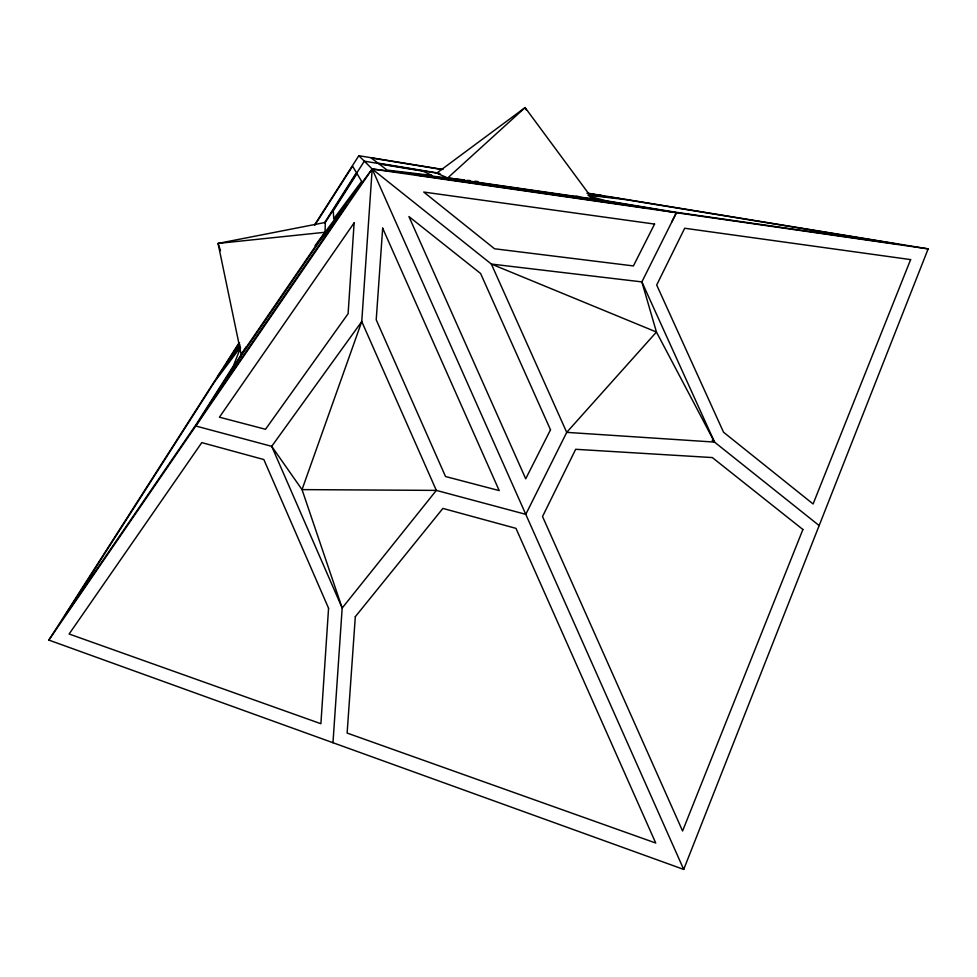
<?xml version="1.0" encoding="UTF-8"?>
<svg xmlns="http://www.w3.org/2000/svg" width="977" height="977" viewBox="0 0 977 977"><rect width="100%" height="100%" fill="white"/><g stroke="black" fill="none" stroke-linecap="round" stroke-linejoin="round"><path stroke-width="1.47" d="M325.317 222.438L218.054 243.42L241.221 354.602L325.023 232.27L325.317 222.438L364.311 161.168L439.711 173.613M332.974 742.715L342.182 608.036L302.027 489.611L271.704 446.33L195.791 426.009L246.106 346.933M240.562 347.751L233.369 365.972L196.365 424.116L65.374 615.046L214.451 382.019L240.22 347.531M239.047 342.878L48.85 640.082L683.705 869.42L928.15 248.879L587.385 193.116M589.497 198.355L676.426 212.717L641.877 281.901L656.446 332.033L714.529 442.092L566.721 432.359L491.358 264.059L372.188 168.997L358.828 155.709L314.533 224.942M671.59 222.231L676.426 212.717M324.633 222.609L356.434 172.648L352.563 166.151L314.912 225.003M239.609 342.707L227.323 361.905L240 344.869M48.85 640.082L372.188 168.997L464.331 179.927M217.712 376.218L239.976 346.346M315.082 245.606L372.188 168.997L928.15 248.879M447.698 177.961L525.089 107.58L592.514 198.856L447.698 177.961L436.731 173.124L525.089 107.58L526.493 110.267M325.023 232.27L218.054 243.42L220.509 250.649M588.618 194.142L602.076 195.742L587.079 193.287M467.348 180.293L470.377 180.647M474.907 181.185L477.936 181.551M588.85 194.704L618.954 198.282M587.898 195.156L625.744 199.613L898.852 244.335L674.277 212.033L605.948 200.761L589.009 196.157M436.731 173.124L439.748 173.564M358.828 155.709L443.033 169.485M441.616 169.473L371.138 157.932L377.965 163.122L437 172.868M575.954 196.121L578.958 196.609M712.148 440.2L819.153 525.565M714.529 442.092L641.877 281.901L491.358 264.059L656.446 332.033L566.721 432.359L525.785 514.342L436.328 490.393L302.027 489.611L361.759 321.543L372.188 168.997L683.705 869.42M328.565 608.231L320.896 723.725L69.123 634L201.799 442.618L263.839 459.544L328.565 608.231M354.126 222.878L348.105 313.702L265.512 429.282L219.422 417.191L354.126 222.878M355.31 616.707L347.128 733.068L655.726 843.029L515.978 528.362L442.899 508.419L355.31 616.707M382.666 228.191L376.218 319.797L445.524 476.52L499.21 490.601L382.666 228.191M802.899 529.497L682.581 830.987L542.528 516.528L575.673 449.298L712.331 457.566L802.899 529.497M910.625 259.601L813.096 503.973L723.542 432.225L656.691 285.015L684.682 228.252L910.625 259.601M550.503 429.795L525.724 478.791L408.923 216.552L480.599 273.487L550.503 429.795M654.578 224.075L633.401 265.927L494.533 248.769L423.737 192.054L654.578 224.075M241.111 355.762L213.755 398.775L346.505 205.268L319.052 242.015L241.111 355.762M356.996 173.588L333.279 210.861L333.743 218.836L361.624 181.368L356.996 173.588M361.759 321.543L271.704 446.33L342.182 608.036L436.328 490.393L361.759 321.543M431.822 175.433L387.1 170.096L378.942 163.88L422.992 171.158L431.822 175.433M459.178 179.976L415.347 174.81L644.368 207.735L593.808 199.381L459.178 179.976"/></g></svg>
